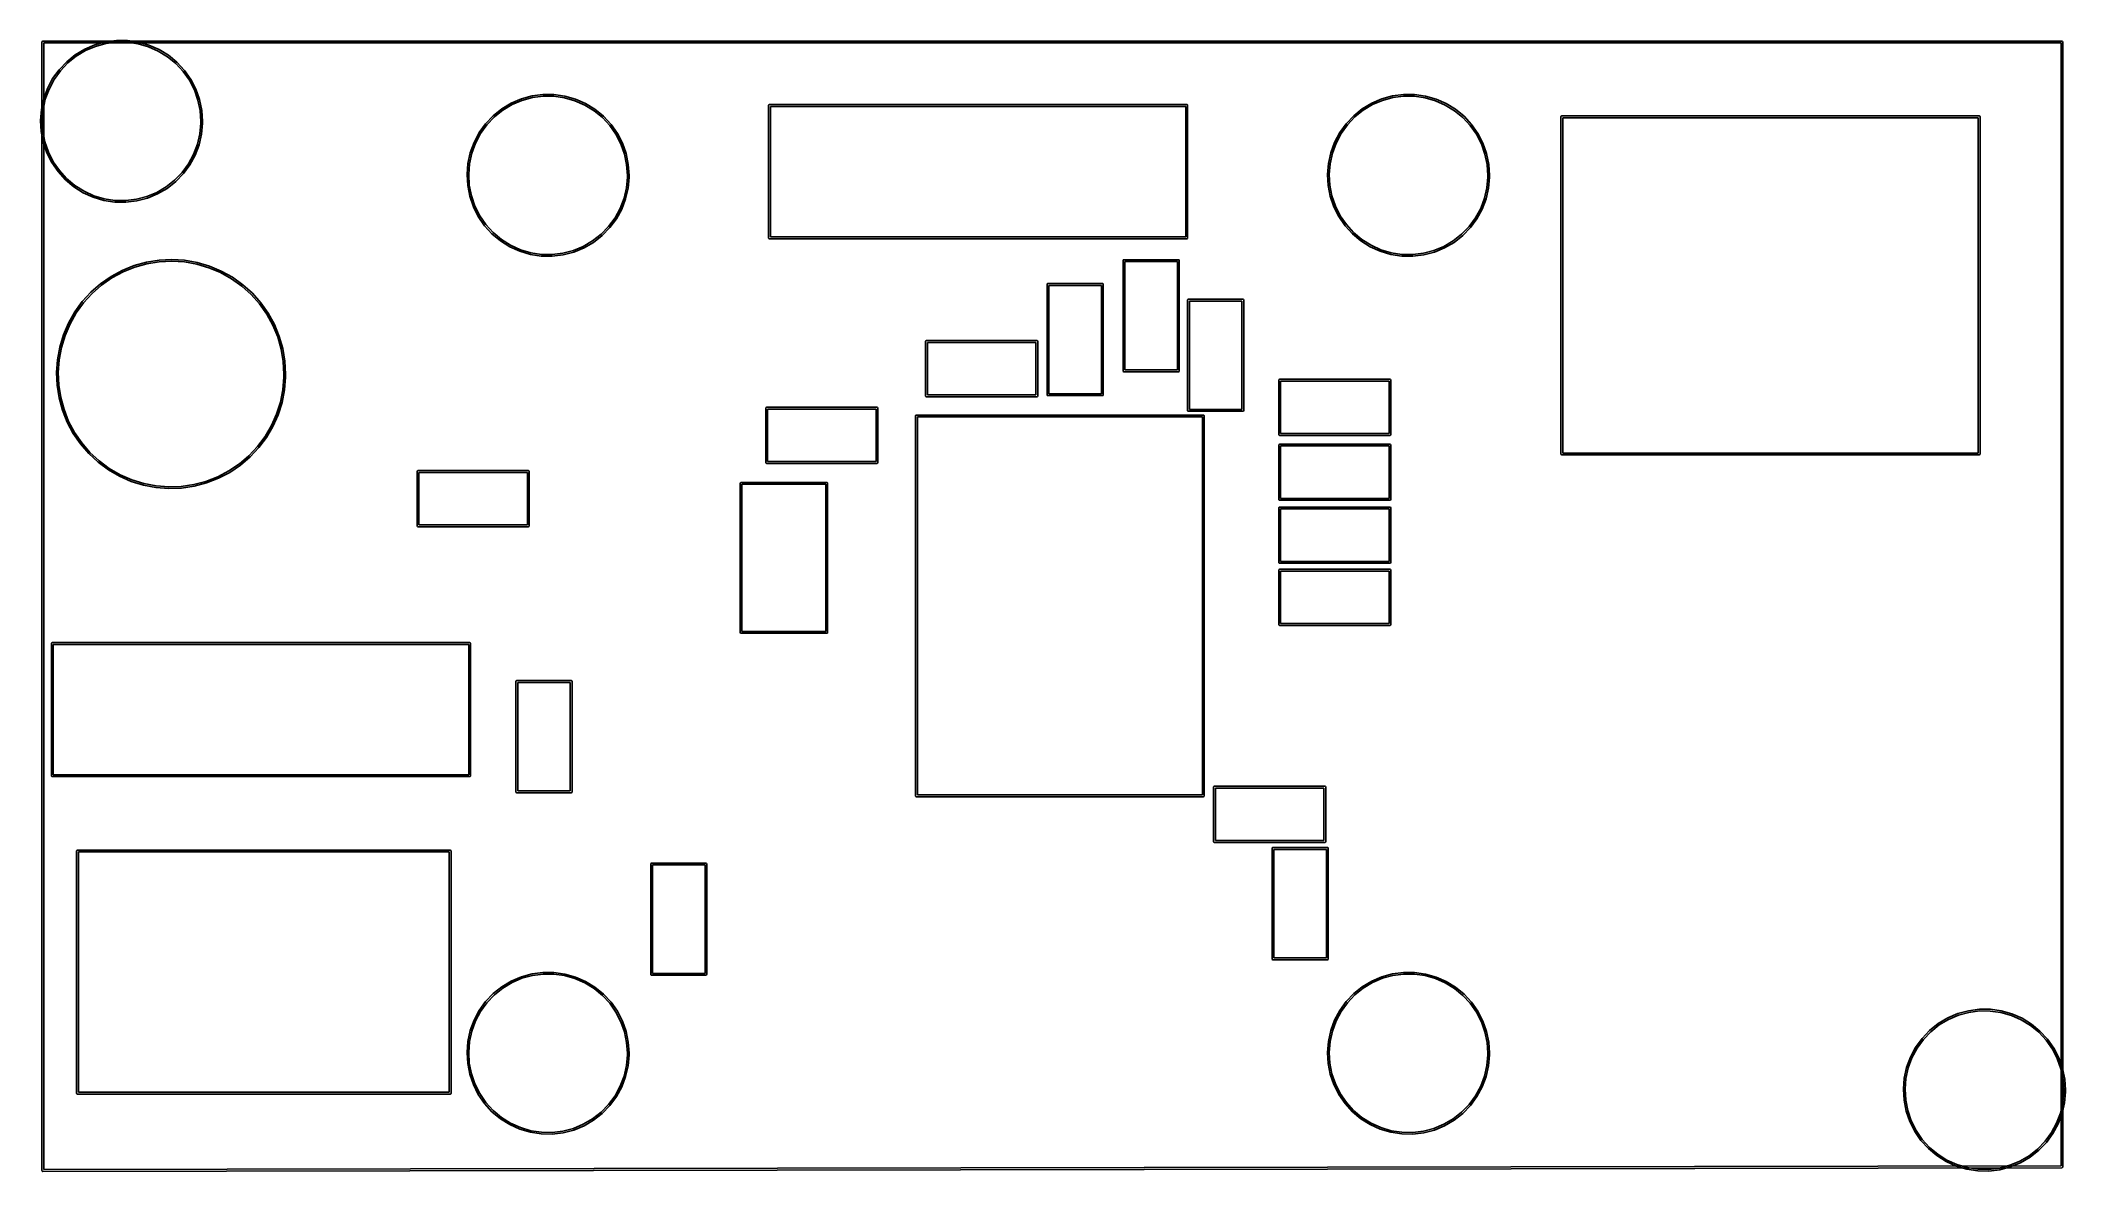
# Model space of a CAD drawing. Extents: x 54 to 108.4, y -71.2 to -40.8.
import ezdxf

# ---------------------------------------------------------------- set-up
doc = ezdxf.new("R2010")
doc.units = 0
doc.layers.add('BLACK', color=7, linetype='CONTINUOUS')

msp = doc.modelspace()

# ---------------------------------------------------------------- linework, layer by layer
at = {"layer": 'BLACK', "linetype": 'CONTINUOUS'}
for p, q in [((54.065, -40.87), (54.0723, -40.8523)), ((54.065, -71.17), (54.065, -40.87)), ((54.0723, -40.8523), (54.09, -40.845)), ((54.09, -40.845), (108.29, -40.845)), ((54.115, -40.895), (54.115, -71.145)), ((108.265, -40.895), (54.115, -40.895)), ((54.7278, -41.399), (54.9587, -41.214)), ((54.9844, -41.251), (54.7583, -41.4321)), ((54.9587, -41.214), (55.2126, -41.0621)), ((55.233, -41.1022), (54.9844, -41.251)), ((55.2126, -41.0621), (55.4847, -40.946)), ((55.4995, -40.9885), (55.233, -41.1022)), ((55.4847, -40.946), (55.7701, -40.8679)), ((55.779, -40.9121), (55.4995, -40.9885)), ((55.7701, -40.8679), (56.0634, -40.8293)), ((56.0663, -40.8742), (55.779, -40.9121)), ((56.0634, -40.8293), (56.3593, -40.8308)), ((56.356, -40.8758), (56.0663, -40.8742)), ((56.6428, -40.9166), (56.356, -40.8758)), ((56.3593, -40.8308), (56.6522, -40.8725)), ((56.9215, -40.996), (56.6428, -40.9166)), ((56.6522, -40.8725), (56.9368, -40.9536)), ((57.1868, -41.1124), (56.9215, -40.996)), ((56.9368, -40.9536), (57.2077, -41.0725)), ((57.4338, -41.2638), (57.1868, -41.1124)), ((57.2077, -41.0725), (57.4599, -41.2271)), ((57.6581, -41.4473), (57.4338, -41.2638)), ((57.4599, -41.2271), (57.6889, -41.4145)), ((108.265, -71.045), (108.265, -40.895)), ((108.29, -40.845), (108.308, -40.8523)), ((108.308, -40.8523), (108.315, -40.87)), ((108.315, -40.87), (108.315, -71.07)), ((54.213, -42.1153), (54.3515, -41.8539)), ((54.3515, -41.8539), (54.5241, -41.6136)), ((54.5588, -41.6423), (54.3898, -41.8776)), ((54.5241, -41.6136), (54.7278, -41.399)), ((54.7583, -41.4321), (54.5588, -41.6423)), ((57.8553, -41.6596), (57.6581, -41.4473)), ((57.6889, -41.4145), (57.8903, -41.6312)), ((58.0219, -41.8966), (57.8553, -41.6596)), ((57.8903, -41.6312), (58.0604, -41.8733)), ((54.0483, -42.6823), (54.1114, -42.3932)), ((54.1114, -42.3932), (54.213, -42.1153)), ((54.2542, -42.1337), (54.1546, -42.4058)), ((54.3898, -41.8776), (54.2542, -42.1337)), ((58.1548, -42.1541), (58.0219, -41.8966)), ((58.0604, -41.8733), (58.1961, -42.1362)), ((58.2515, -42.4272), (58.1548, -42.1541)), ((58.1961, -42.1362), (58.2949, -42.4151)), ((66.6626, -42.5121), (66.9347, -42.396)), ((66.9347, -42.396), (67.2201, -42.3179)), ((67.229, -42.3621), (66.9495, -42.4385)), ((67.2201, -42.3179), (67.5134, -42.2793)), ((67.5163, -42.3242), (67.229, -42.3621)), ((67.5134, -42.2793), (67.8093, -42.2808)), ((67.806, -42.3258), (67.5163, -42.3242)), ((68.0928, -42.3666), (67.806, -42.3258)), ((67.8093, -42.2808), (68.1022, -42.3225)), ((68.3715, -42.446), (68.0928, -42.3666)), ((68.1022, -42.3225), (68.3868, -42.4036)), ((89.7626, -42.5121), (90.0347, -42.396)), ((90.0347, -42.396), (90.3201, -42.3179)), ((90.329, -42.3621), (90.0495, -42.4385)), ((90.3201, -42.3179), (90.6134, -42.2793)), ((90.6163, -42.3242), (90.329, -42.3621)), ((90.6134, -42.2793), (90.9093, -42.2808)), ((90.906, -42.3258), (90.6163, -42.3242)), ((91.1928, -42.3666), (90.906, -42.3258)), ((90.9093, -42.2808), (91.2022, -42.3225)), ((91.4715, -42.446), (91.1928, -42.3666)), ((91.2022, -42.3225), (91.4868, -42.4036)), ((54.0251, -42.9772), (54.0483, -42.6823)), ((54.0929, -42.6888), (54.0702, -42.9777)), ((54.1546, -42.4058), (54.0929, -42.6888)), ((58.3103, -42.7109), (58.2515, -42.4272)), ((58.2949, -42.4151), (58.3549, -42.7048)), ((58.33, -43), (58.3103, -42.7109)), ((58.3549, -42.7048), (58.375, -43)), ((65.9741, -43.0636), (66.1778, -42.849)), ((66.2083, -42.8821), (66.0088, -43.0923)), ((66.1778, -42.849), (66.4087, -42.664)), ((66.4344, -42.701), (66.2083, -42.8821)), ((66.4087, -42.664), (66.6626, -42.5121)), ((66.683, -42.5522), (66.4344, -42.701)), ((66.9495, -42.4385), (66.683, -42.5522)), ((68.6368, -42.5624), (68.3715, -42.446)), ((68.3868, -42.4036), (68.6577, -42.5225)), ((68.8838, -42.7138), (68.6368, -42.5624)), ((68.6577, -42.5225), (68.9099, -42.6771)), ((69.1081, -42.8973), (68.8838, -42.7138)), ((68.9099, -42.6771), (69.1389, -42.8645)), ((69.3053, -43.1096), (69.1081, -42.8973)), ((69.1389, -42.8645), (69.3403, -43.0812)), ((73.5697, -42.5763), (73.577, -42.5586)), ((73.5697, -46.1263), (73.5697, -42.5763)), ((73.577, -42.5586), (73.5947, -42.5513)), ((73.5947, -42.5513), (84.7947, -42.5513)), ((73.6197, -42.6013), (73.6197, -46.1013)), ((84.7697, -42.6013), (73.6197, -42.6013)), ((84.7697, -46.1013), (84.7697, -42.6013)), ((84.7947, -42.5513), (84.8124, -42.5586)), ((84.8124, -42.5586), (84.8197, -42.5763)), ((84.8197, -42.5763), (84.8197, -46.1263)), ((89.0741, -43.0636), (89.2778, -42.849)), ((89.3083, -42.8821), (89.1088, -43.0923)), ((89.2778, -42.849), (89.5087, -42.664)), ((89.5344, -42.701), (89.3083, -42.8821)), ((89.5087, -42.664), (89.7626, -42.5121)), ((89.783, -42.5522), (89.5344, -42.701)), ((90.0495, -42.4385), (89.783, -42.5522)), ((91.7368, -42.5624), (91.4715, -42.446)), ((91.4868, -42.4036), (91.7577, -42.5225)), ((91.9838, -42.7138), (91.7368, -42.5624)), ((91.7577, -42.5225), (92.0099, -42.6771)), ((92.2081, -42.8973), (91.9838, -42.7138)), ((92.0099, -42.6771), (92.2389, -42.8645)), ((92.4053, -43.1096), (92.2081, -42.8973)), ((92.2389, -42.8645), (92.4403, -43.0812)), ((94.842, -42.88), (94.8493, -42.8623)), ((94.842, -51.93), (94.842, -42.88)), ((94.8493, -42.8623), (94.867, -42.855)), ((94.867, -42.855), (106.067, -42.855)), ((94.892, -42.905), (94.892, -51.905)), ((106.042, -42.905), (94.892, -42.905)), ((106.042, -51.905), (106.042, -42.905)), ((106.067, -42.855), (106.085, -42.8623)), ((106.085, -42.8623), (106.092, -42.88)), ((106.092, -42.88), (106.092, -51.93)), ((54.0251, -42.9777), (54.0251, -42.9772)), ((54.0422, -43.2726), (54.0251, -42.9777)), ((54.0991, -43.5629), (54.0422, -43.2726)), ((54.0702, -42.9777), (54.0868, -43.267)), ((54.0868, -43.267), (54.1426, -43.5513)), ((58.2391, -43.6156), (58.3037, -43.3332)), ((58.3482, -43.3402), (58.2822, -43.6286)), ((58.3037, -43.3332), (58.3295, -43.0446)), ((58.3295, -43.0446), (58.33, -43)), ((58.3745, -43.0455), (58.3482, -43.3402)), ((58.375, -43), (58.3745, -43.0455)), ((65.663, -43.5653), (65.8015, -43.3039)), ((65.8398, -43.3276), (65.7042, -43.5837)), ((65.8015, -43.3039), (65.9741, -43.0636)), ((66.0088, -43.0923), (65.8398, -43.3276)), ((69.4719, -43.3466), (69.3053, -43.1096)), ((69.3403, -43.0812), (69.5104, -43.3233)), ((69.6048, -43.6041), (69.4719, -43.3466)), ((69.5104, -43.3233), (69.6461, -43.5862)), ((88.763, -43.5653), (88.9015, -43.3039)), ((88.9398, -43.3276), (88.8042, -43.5837)), ((88.9015, -43.3039), (89.0741, -43.0636)), ((89.1088, -43.0923), (88.9398, -43.3276)), ((92.5719, -43.3466), (92.4053, -43.1096)), ((92.4403, -43.0812), (92.6104, -43.3233)), ((92.7048, -43.6041), (92.5719, -43.3466)), ((92.6104, -43.3233), (92.7461, -43.5862)), ((54.1949, -43.8428), (54.0991, -43.5629)), ((54.1426, -43.5513), (54.2365, -43.8254)), ((54.3279, -44.1072), (54.1949, -43.8428)), ((54.2365, -43.8254), (54.3666, -44.0842)), ((57.9984, -44.1413), (58.1366, -43.8867)), ((58.1776, -43.9054), (58.0364, -44.1654)), ((58.1366, -43.8867), (58.2391, -43.6156)), ((58.2822, -43.6286), (58.1776, -43.9054)), ((65.4983, -44.1323), (65.5614, -43.8432)), ((65.6046, -43.8558), (65.5429, -44.1388)), ((65.5614, -43.8432), (65.663, -43.5653)), ((65.7042, -43.5837), (65.6046, -43.8558)), ((69.7015, -43.8772), (69.6048, -43.6041)), ((69.6461, -43.5862), (69.7449, -43.8651)), ((69.7603, -44.1609), (69.7015, -43.8772)), ((69.7449, -43.8651), (69.8049, -44.1548)), ((88.5983, -44.1323), (88.6614, -43.8432)), ((88.7046, -43.8558), (88.6429, -44.1388)), ((88.6614, -43.8432), (88.763, -43.5653)), ((88.8042, -43.5837), (88.7046, -43.8558)), ((92.8015, -43.8772), (92.7048, -43.6041)), ((92.7461, -43.5862), (92.8449, -43.8651)), ((92.8603, -44.1609), (92.8015, -43.8772)), ((92.8449, -43.8651), (92.9049, -44.1548)), ((54.4955, -44.351), (54.3279, -44.1072)), ((54.3666, -44.0842), (54.5308, -44.323)), ((54.6946, -44.5698), (54.4955, -44.351)), ((54.5308, -44.323), (54.7258, -44.5373)), ((54.9216, -44.7596), (54.6946, -44.5698)), ((54.7258, -44.5373), (54.948, -44.7232)), ((57.6252, -44.5829), (57.8269, -44.3748)), ((57.8613, -44.4039), (57.6554, -44.6163)), ((57.8269, -44.3748), (57.9984, -44.1413)), ((58.0364, -44.1654), (57.8613, -44.4039)), ((65.4751, -44.4272), (65.4983, -44.1323)), ((65.4751, -44.4277), (65.4751, -44.4272)), ((65.4922, -44.7226), (65.4751, -44.4277)), ((65.5429, -44.1388), (65.5202, -44.4277)), ((65.5202, -44.4277), (65.5368, -44.717)), ((69.7537, -44.7832), (69.7795, -44.4946)), ((69.78, -44.45), (69.7603, -44.1609)), ((69.7795, -44.4946), (69.78, -44.45)), ((69.8245, -44.4956), (69.7982, -44.7902)), ((69.8049, -44.1548), (69.825, -44.45)), ((69.825, -44.45), (69.8245, -44.4956)), ((88.5751, -44.4272), (88.5983, -44.1323)), ((88.5751, -44.4277), (88.5751, -44.4272)), ((88.5922, -44.7226), (88.5751, -44.4277)), ((88.6429, -44.1388), (88.6202, -44.4277)), ((88.6202, -44.4277), (88.6368, -44.717)), ((92.8537, -44.7832), (92.8795, -44.4946)), ((92.88, -44.45), (92.8603, -44.1609)), ((92.8795, -44.4946), (92.88, -44.45)), ((92.9245, -44.4956), (92.8982, -44.7902)), ((92.9049, -44.1548), (92.925, -44.45)), ((92.925, -44.45), (92.9245, -44.4956)), ((55.1722, -44.9168), (54.9216, -44.7596)), ((54.948, -44.7232), (55.1935, -44.8771)), ((55.4419, -45.0386), (55.1722, -44.9168)), ((55.1935, -44.8771), (55.4576, -44.9964)), ((55.7255, -45.1226), (55.4419, -45.0386)), ((55.4576, -44.9964), (55.7354, -45.0787)), ((55.7354, -45.0787), (56.0218, -45.1225)), ((56.3115, -45.127), (56.5991, -45.0922)), ((56.5991, -45.0922), (56.8794, -45.0187)), ((56.8937, -45.0614), (56.6076, -45.1365)), ((56.8794, -45.0187), (57.1471, -44.9078)), ((57.1671, -44.9482), (56.8937, -45.0614)), ((57.1471, -44.9078), (57.3972, -44.7617)), ((57.4225, -44.7989), (57.1671, -44.9482)), ((57.3972, -44.7617), (57.6252, -44.5829)), ((57.6554, -44.6163), (57.4225, -44.7989)), ((65.5491, -45.0129), (65.4922, -44.7226)), ((65.5368, -44.717), (65.5926, -45.0013)), ((65.6449, -45.2928), (65.5491, -45.0129)), ((65.5926, -45.0013), (65.6865, -45.2754)), ((69.5866, -45.3367), (69.6891, -45.0656)), ((69.7322, -45.0786), (69.6276, -45.3554)), ((69.6891, -45.0656), (69.7537, -44.7832)), ((69.7982, -44.7902), (69.7322, -45.0786)), ((88.6491, -45.0129), (88.5922, -44.7226)), ((88.6368, -44.717), (88.6926, -45.0013)), ((88.7449, -45.2928), (88.6491, -45.0129)), ((88.6926, -45.0013), (88.7865, -45.2754)), ((92.6866, -45.3367), (92.7891, -45.0656)), ((92.8322, -45.0786), (92.7276, -45.3554)), ((92.7891, -45.0656), (92.8537, -44.7832)), ((92.8982, -44.7902), (92.8322, -45.0786)), ((56.018, -45.1674), (55.7255, -45.1226)), ((56.3138, -45.172), (56.018, -45.1674)), ((56.0218, -45.1225), (56.3115, -45.127)), ((56.6076, -45.1365), (56.3138, -45.172)), ((65.7779, -45.5572), (65.6449, -45.2928)), ((65.6865, -45.2754), (65.8166, -45.5342)), ((65.9455, -45.801), (65.7779, -45.5572)), ((65.8166, -45.5342), (65.9808, -45.773)), ((69.2769, -45.8248), (69.4484, -45.5913)), ((69.4864, -45.6154), (69.3113, -45.8539)), ((69.4484, -45.5913), (69.5866, -45.3367)), ((69.6276, -45.3554), (69.4864, -45.6154)), ((88.8779, -45.5572), (88.7449, -45.2928)), ((88.7865, -45.2754), (88.9166, -45.5342)), ((89.0455, -45.801), (88.8779, -45.5572)), ((88.9166, -45.5342), (89.0808, -45.773)), ((92.3769, -45.8248), (92.5484, -45.5913)), ((92.5864, -45.6154), (92.4113, -45.8539)), ((92.5484, -45.5913), (92.6866, -45.3367)), ((92.7276, -45.3554), (92.5864, -45.6154)), ((66.1446, -46.0198), (65.9455, -45.801)), ((65.9808, -45.773), (66.1758, -45.9873)), ((66.3716, -46.2096), (66.1446, -46.0198)), ((66.1758, -45.9873), (66.398, -46.1732)), ((66.398, -46.1732), (66.6435, -46.3271)), ((68.8472, -46.2117), (69.0752, -46.0329)), ((69.1054, -46.0663), (68.8725, -46.2489)), ((69.0752, -46.0329), (69.2769, -45.8248)), ((69.3113, -45.8539), (69.1054, -46.0663)), ((73.577, -46.144), (73.5697, -46.1263)), ((73.5947, -46.1513), (73.577, -46.144)), ((84.7947, -46.1513), (73.5947, -46.1513)), ((73.6197, -46.1013), (84.7697, -46.1013)), ((84.8124, -46.144), (84.7947, -46.1513)), ((84.8197, -46.1263), (84.8124, -46.144)), ((89.2446, -46.0198), (89.0455, -45.801)), ((89.0808, -45.773), (89.2758, -45.9873)), ((89.4716, -46.2096), (89.2446, -46.0198)), ((89.2758, -45.9873), (89.498, -46.1732)), ((89.498, -46.1732), (89.7435, -46.3271)), ((91.9472, -46.2117), (92.1752, -46.0329)), ((92.2054, -46.0663), (91.9725, -46.2489)), ((92.1752, -46.0329), (92.3769, -45.8248)), ((92.4113, -45.8539), (92.2054, -46.0663)), ((56.8707, -46.7807), (57.2096, -46.7258)), ((57.2096, -46.7258), (57.5525, -46.7091)), ((57.5525, -46.7091), (57.8951, -46.7306)), ((57.8951, -46.7306), (58.2332, -46.7902)), ((66.6222, -46.3668), (66.3716, -46.2096)), ((66.8919, -46.4886), (66.6222, -46.3668)), ((66.6435, -46.3271), (66.9076, -46.4464)), ((67.1755, -46.5726), (66.8919, -46.4886)), ((66.9076, -46.4464), (67.1854, -46.5287)), ((67.468, -46.6174), (67.1755, -46.5726)), ((67.1854, -46.5287), (67.4718, -46.5725)), ((67.7638, -46.622), (67.468, -46.6174)), ((67.4718, -46.5725), (67.7615, -46.577)), ((67.7615, -46.577), (68.0491, -46.5422)), ((68.0576, -46.5865), (67.7638, -46.622)), ((68.0491, -46.5422), (68.3294, -46.4687)), ((68.3437, -46.5114), (68.0576, -46.5865)), ((68.3294, -46.4687), (68.5971, -46.3578)), ((68.6171, -46.3982), (68.3437, -46.5114)), ((68.5971, -46.3578), (68.8472, -46.2117)), ((68.8725, -46.2489), (68.6171, -46.3982)), ((83.085, -46.74), (83.0923, -46.7223)), ((83.085, -49.7), (83.085, -46.74)), ((83.0923, -46.7223), (83.11, -46.715)), ((83.11, -46.715), (84.57, -46.715)), ((84.57, -46.715), (84.5877, -46.7223)), ((84.5877, -46.7223), (84.595, -46.74)), ((84.595, -46.74), (84.595, -49.7)), ((89.7222, -46.3668), (89.4716, -46.2096)), ((89.9919, -46.4886), (89.7222, -46.3668)), ((89.7435, -46.3271), (90.0076, -46.4464)), ((90.2755, -46.5726), (89.9919, -46.4886)), ((90.0076, -46.4464), (90.2854, -46.5287)), ((90.568, -46.6174), (90.2755, -46.5726)), ((90.2854, -46.5287), (90.5718, -46.5725)), ((90.8638, -46.622), (90.568, -46.6174)), ((90.5718, -46.5725), (90.8615, -46.577)), ((90.8615, -46.577), (91.1491, -46.5422)), ((91.1576, -46.5865), (90.8638, -46.622)), ((91.1491, -46.5422), (91.4294, -46.4687)), ((91.4437, -46.5114), (91.1576, -46.5865)), ((91.4294, -46.4687), (91.6971, -46.3578)), ((91.7171, -46.3982), (91.4437, -46.5114)), ((91.6971, -46.3578), (91.9472, -46.2117)), ((91.9725, -46.2489), (91.7171, -46.3982)), ((55.6378, -47.3609), (55.9197, -47.1649)), ((55.9434, -47.2035), (55.6657, -47.3965)), ((55.9197, -47.1649), (56.2217, -47.0017)), ((56.241, -47.0426), (55.9434, -47.2035)), ((56.2217, -47.0017), (56.54, -46.8731)), ((56.5546, -46.9159), (56.241, -47.0426)), ((56.54, -46.8731), (56.8707, -46.7807)), ((56.8804, -46.8249), (56.5546, -46.9159)), ((57.2143, -46.7708), (56.8804, -46.8249)), ((57.5522, -46.7543), (57.2143, -46.7708)), ((57.8897, -46.7755), (57.5522, -46.7543)), ((58.2228, -46.8343), (57.8897, -46.7755)), ((58.5473, -46.9298), (58.2228, -46.8343)), ((58.2332, -46.7902), (58.5625, -46.8872)), ((58.8592, -47.0609), (58.5473, -46.9298)), ((58.5625, -46.8872), (58.879, -47.0202)), ((59.1544, -47.2259), (58.8592, -47.0609)), ((58.879, -47.0202), (59.1787, -47.1877)), ((59.4295, -47.4228), (59.1544, -47.2259)), ((59.1787, -47.1877), (59.4578, -47.3875)), ((83.135, -46.765), (83.135, -49.675)), ((84.545, -46.765), (83.135, -46.765)), ((84.545, -49.675), (84.545, -46.765)), ((55.148, -47.8405), (55.3795, -47.587)), ((55.4112, -47.6193), (55.1831, -47.8691)), ((55.3795, -47.587), (55.6378, -47.3609)), ((55.6657, -47.3965), (55.4112, -47.6193)), ((59.6808, -47.6491), (59.4295, -47.4228)), ((59.4578, -47.3875), (59.7129, -47.6172)), ((59.9054, -47.9021), (59.6808, -47.6491)), ((59.7129, -47.6172), (59.9409, -47.874)), ((81.045, -47.38), (81.0523, -47.3623)), ((81.045, -50.34), (81.045, -47.38)), ((81.0523, -47.3623), (81.07, -47.355)), ((81.07, -47.355), (82.53, -47.355)), ((81.095, -47.405), (81.095, -50.315)), ((82.505, -47.405), (81.095, -47.405)), ((82.505, -50.315), (82.505, -47.405)), ((82.53, -47.355), (82.5477, -47.3623)), ((82.5477, -47.3623), (82.555, -47.38)), ((82.555, -47.38), (82.555, -50.34)), ((84.815, -47.8), (84.8223, -47.7823)), ((84.815, -50.76), (84.815, -47.8)), ((84.8223, -47.7823), (84.84, -47.775)), ((84.84, -47.775), (86.3, -47.775)), ((84.865, -47.825), (84.865, -50.735)), ((86.275, -47.825), (84.865, -47.825)), ((86.275, -50.735), (86.275, -47.825)), ((86.3, -47.775), (86.3177, -47.7823)), ((86.3177, -47.7823), (86.325, -47.8)), ((86.325, -47.8), (86.325, -50.76)), ((54.7767, -48.4167), (54.9463, -48.1182)), ((54.9843, -48.1428), (54.8172, -48.4369)), ((54.9463, -48.1182), (55.148, -47.8405)), ((55.1831, -47.8691), (54.9843, -48.1428)), ((60.1004, -48.1785), (59.9054, -47.9021)), ((59.9409, -47.874), (60.1387, -48.1545)), ((60.2633, -48.4749), (60.1004, -48.1785)), ((60.1387, -48.1545), (60.3041, -48.4553)), ((54.5422, -49.0609), (54.6414, -48.7323)), ((54.684, -48.7478), (54.5862, -49.0716)), ((54.6414, -48.7323), (54.7767, -48.4167)), ((54.8172, -48.4369), (54.684, -48.7478)), ((60.3922, -48.7876), (60.2633, -48.4749)), ((60.3041, -48.4553), (60.435, -48.7727)), ((60.4855, -49.1128), (60.3922, -48.7876)), ((60.435, -48.7727), (60.5296, -49.1027)), ((77.785, -48.91), (77.7923, -48.8923)), ((77.785, -50.37), (77.785, -48.91)), ((77.7923, -48.8923), (77.81, -48.885)), ((77.81, -48.885), (80.77, -48.885)), ((80.77, -48.885), (80.7877, -48.8923)), ((80.7877, -48.8923), (80.795, -48.91)), ((80.795, -48.91), (80.795, -50.37)), ((54.4563, -49.7411), (54.4802, -49.3986)), ((54.4802, -49.3986), (54.5422, -49.0609)), ((54.5251, -49.4043), (54.5015, -49.7417)), ((54.5862, -49.0716), (54.5251, -49.4043)), ((60.5419, -49.4463), (60.4855, -49.1128)), ((60.5296, -49.1027), (60.5868, -49.4412)), ((60.5608, -49.784), (60.5419, -49.4463)), ((60.5868, -49.4412), (60.606, -49.784)), ((77.835, -48.935), (77.835, -50.345)), ((80.745, -48.935), (77.835, -48.935)), ((80.745, -50.345), (80.745, -48.935)), ((54.4563, -49.7417), (54.4563, -49.7411)), ((54.4707, -50.0841), (54.4563, -49.7417)), ((54.5015, -49.7417), (54.5157, -50.0797)), ((60.5313, -50.2057), (60.5596, -49.8686)), ((60.5596, -49.8686), (60.5608, -49.784)), ((60.6048, -49.8699), (60.5761, -50.212)), ((60.606, -49.784), (60.6048, -49.8699)), ((83.0923, -49.7177), (83.085, -49.7)), ((83.11, -49.725), (83.0923, -49.7177)), ((84.57, -49.725), (83.11, -49.725)), ((83.135, -49.675), (84.545, -49.675)), ((84.5877, -49.7177), (84.57, -49.725)), ((84.595, -49.7), (84.5877, -49.7177)), ((87.265, -49.95), (87.2723, -49.9323)), ((87.265, -51.41), (87.265, -49.95)), ((87.2723, -49.9323), (87.29, -49.925)), ((87.29, -49.925), (90.25, -49.925)), ((87.315, -49.975), (87.315, -51.385)), ((90.225, -49.975), (87.315, -49.975)), ((90.225, -51.385), (90.225, -49.975)), ((90.25, -49.925), (90.2677, -49.9323)), ((90.2677, -49.9323), (90.275, -49.95)), ((90.275, -49.95), (90.275, -51.41)), ((54.5232, -50.4233), (54.4707, -50.0841)), ((54.5157, -50.0797), (54.5674, -50.4139)), ((54.6132, -50.7546), (54.5232, -50.4233)), ((54.5674, -50.4139), (54.6561, -50.7403)), ((60.3633, -50.8599), (60.4656, -50.5375)), ((60.5094, -50.5487), (60.4056, -50.876)), ((60.4656, -50.5375), (60.5313, -50.2057)), ((60.5761, -50.212), (60.5094, -50.5487)), ((77.7923, -50.3877), (77.785, -50.37)), ((77.81, -50.395), (77.7923, -50.3877)), ((80.77, -50.395), (77.81, -50.395)), ((77.835, -50.345), (80.745, -50.345)), ((80.7877, -50.3877), (80.77, -50.395)), ((80.795, -50.37), (80.7877, -50.3877)), ((81.0523, -50.3577), (81.045, -50.34)), ((81.07, -50.365), (81.0523, -50.3577)), ((82.53, -50.365), (81.07, -50.365)), ((81.095, -50.315), (82.505, -50.315)), ((82.5477, -50.3577), (82.53, -50.365)), ((82.555, -50.34), (82.5477, -50.3577)), ((54.7396, -51.0738), (54.6132, -50.7546)), ((54.6561, -50.7403), (54.7806, -51.0548)), ((54.9008, -51.3769), (54.7396, -51.0738)), ((54.7806, -51.0548), (54.9394, -51.3535)), ((60.2257, -51.1689), (60.3633, -50.8599)), ((60.4056, -50.876), (60.266, -51.1896)), ((73.495, -50.7), (73.5023, -50.6823)), ((73.495, -52.16), (73.495, -50.7)), ((73.5023, -50.6823), (73.52, -50.675)), ((73.52, -50.675), (76.48, -50.675)), ((73.545, -50.725), (73.545, -52.135)), ((76.455, -50.725), (73.545, -50.725)), ((76.455, -52.135), (76.455, -50.725)), ((76.48, -50.675), (76.4977, -50.6823)), ((76.4977, -50.6823), (76.505, -50.7)), ((76.505, -50.7), (76.505, -52.16)), ((77.515, -50.91), (77.5223, -50.8923)), ((77.515, -61.11), (77.515, -50.91)), ((77.5223, -50.8923), (77.54, -50.885)), ((77.54, -50.885), (85.24, -50.885)), ((77.565, -50.935), (77.565, -61.085)), ((85.215, -50.935), (77.565, -50.935)), ((84.8223, -50.7777), (84.815, -50.76)), ((84.84, -50.785), (84.8223, -50.7777)), ((86.3, -50.785), (84.84, -50.785)), ((84.865, -50.735), (86.275, -50.735)), ((85.215, -61.085), (85.215, -50.935)), ((85.24, -50.885), (85.2577, -50.8923)), ((85.2577, -50.8923), (85.265, -50.91)), ((85.265, -50.91), (85.265, -61.11)), ((86.3177, -50.7777), (86.3, -50.785)), ((86.325, -50.76), (86.3177, -50.7777)), ((55.0947, -51.6602), (54.9008, -51.3769)), ((54.9394, -51.3535), (55.1305, -51.6326)), ((55.1305, -51.6326), (55.3516, -51.8887)), ((59.8519, -51.7315), (60.0546, -51.4606)), ((60.0922, -51.4857), (59.8866, -51.7606)), ((60.0546, -51.4606), (60.2257, -51.1689)), ((60.266, -51.1896), (60.0922, -51.4857)), ((87.2723, -51.4277), (87.265, -51.41)), ((87.29, -51.435), (87.2723, -51.4277)), ((90.25, -51.435), (87.29, -51.435)), ((87.315, -51.385), (90.225, -51.385)), ((90.2677, -51.4277), (90.25, -51.435)), ((90.275, -51.41), (90.2677, -51.4277)), ((55.319, -51.9201), (55.0947, -51.6602)), ((55.5709, -52.1533), (55.319, -51.9201)), ((55.3516, -51.8887), (55.5998, -52.1185)), ((55.8472, -52.3571), (55.5709, -52.1533)), ((55.5998, -52.1185), (55.872, -52.3192)), ((59.3628, -52.1973), (59.6204, -51.9781)), ((59.6516, -52.0108), (59.3901, -52.2333)), ((59.6204, -51.9781), (59.8519, -51.7315)), ((59.8866, -51.7606), (59.6516, -52.0108)), ((73.5023, -52.1777), (73.495, -52.16)), ((73.52, -52.185), (73.5023, -52.1777)), ((76.48, -52.185), (73.52, -52.185)), ((73.545, -52.135), (76.455, -52.135)), ((76.4977, -52.1777), (76.48, -52.185)), ((76.505, -52.16), (76.4977, -52.1777)), ((87.265, -51.69), (87.2723, -51.6723)), ((87.265, -53.15), (87.265, -51.69)), ((87.2723, -51.6723), (87.29, -51.665)), ((87.29, -51.665), (90.25, -51.665)), ((87.315, -51.715), (87.315, -53.125)), ((90.225, -51.715), (87.315, -51.715)), ((90.225, -53.125), (90.225, -51.715)), ((90.25, -51.665), (90.2677, -51.6723)), ((90.2677, -51.6723), (90.275, -51.69)), ((90.275, -51.69), (90.275, -53.15)), ((94.8493, -51.9477), (94.842, -51.93)), ((94.867, -51.955), (94.8493, -51.9477)), ((106.067, -51.955), (94.867, -51.955)), ((94.892, -51.905), (106.042, -51.905)), ((106.085, -51.9477), (106.067, -51.955)), ((106.092, -51.93), (106.085, -51.9477)), ((56.1446, -52.5287), (55.8472, -52.3571)), ((55.872, -52.3192), (56.1649, -52.4883)), ((56.4591, -52.6661), (56.1446, -52.5287)), ((56.1649, -52.4883), (56.4749, -52.6237)), ((56.7871, -52.7677), (56.4591, -52.6661)), ((56.4749, -52.6237), (56.798, -52.7238)), ((56.798, -52.7238), (57.1303, -52.7872)), ((58.1402, -52.7519), (58.4672, -52.6655)), ((58.4812, -52.7085), (58.1493, -52.7962)), ((58.4672, -52.6655), (58.7826, -52.5432)), ((58.8013, -52.5844), (58.4812, -52.7085)), ((58.7826, -52.5432), (59.0824, -52.3864)), ((59.1055, -52.4253), (58.8013, -52.5844)), ((59.0824, -52.3864), (59.3628, -52.1973)), ((59.3901, -52.2333), (59.1055, -52.4253)), ((64.135, -52.4), (64.1423, -52.3823)), ((64.135, -53.86), (64.135, -52.4)), ((64.1423, -52.3823), (64.16, -52.375)), ((64.16, -52.375), (67.12, -52.375)), ((64.185, -52.425), (64.185, -53.835)), ((67.095, -52.425), (64.185, -52.425)), ((67.095, -53.835), (67.095, -52.425)), ((67.12, -52.375), (67.1377, -52.3823)), ((67.1377, -52.3823), (67.145, -52.4)), ((67.145, -52.4), (67.145, -53.86)), ((72.805, -52.72), (72.8123, -52.7023)), ((72.805, -56.72), (72.805, -52.72)), ((72.8123, -52.7023), (72.83, -52.695)), ((72.83, -52.695), (75.13, -52.695)), ((75.13, -52.695), (75.1477, -52.7023)), ((75.1477, -52.7023), (75.155, -52.72)), ((75.155, -52.72), (75.155, -56.72)), ((57.1243, -52.832), (56.7871, -52.7677)), ((57.4666, -52.8583), (57.1243, -52.832)), ((57.1303, -52.7872), (57.4675, -52.8131)), ((57.8097, -52.8463), (57.4666, -52.8583)), ((57.4675, -52.8131), (57.8056, -52.8013)), ((57.8056, -52.8013), (58.1402, -52.7519)), ((58.1493, -52.7962), (57.8097, -52.8463)), ((72.855, -52.745), (72.855, -56.695)), ((75.105, -52.745), (72.855, -52.745)), ((75.105, -56.695), (75.105, -52.745)), ((87.2723, -53.1677), (87.265, -53.15)), ((87.29, -53.175), (87.2723, -53.1677)), ((90.25, -53.175), (87.29, -53.175)), ((87.315, -53.125), (90.225, -53.125)), ((90.2677, -53.1677), (90.25, -53.175)), ((90.275, -53.15), (90.2677, -53.1677)), ((87.265, -53.38), (87.2723, -53.3623)), ((87.265, -54.84), (87.265, -53.38)), ((87.2723, -53.3623), (87.29, -53.355)), ((87.29, -53.355), (90.25, -53.355)), ((87.315, -53.405), (87.315, -54.815)), ((90.225, -53.405), (87.315, -53.405)), ((90.225, -54.815), (90.225, -53.405)), ((90.25, -53.355), (90.2677, -53.3623)), ((90.2677, -53.3623), (90.275, -53.38)), ((90.275, -53.38), (90.275, -54.84)), ((64.1423, -53.8777), (64.135, -53.86)), ((64.16, -53.885), (64.1423, -53.8777)), ((67.12, -53.885), (64.16, -53.885)), ((64.185, -53.835), (67.095, -53.835)), ((67.1377, -53.8777), (67.12, -53.885)), ((67.145, -53.86), (67.1377, -53.8777)), ((87.2723, -54.8577), (87.265, -54.84)), ((87.29, -54.865), (87.2723, -54.8577)), ((90.25, -54.865), (87.29, -54.865)), ((87.315, -54.815), (90.225, -54.815)), ((90.2677, -54.8577), (90.25, -54.865)), ((90.275, -54.84), (90.2677, -54.8577)), ((87.265, -55.05), (87.2723, -55.0323)), ((87.265, -56.51), (87.265, -55.05)), ((87.2723, -55.0323), (87.29, -55.025)), ((87.29, -55.025), (90.25, -55.025)), ((87.315, -55.075), (87.315, -56.485)), ((90.225, -55.075), (87.315, -55.075)), ((90.225, -56.485), (90.225, -55.075)), ((90.25, -55.025), (90.2677, -55.0323)), ((90.2677, -55.0323), (90.275, -55.05)), ((90.275, -55.05), (90.275, -56.51)), ((87.2723, -56.5277), (87.265, -56.51)), ((87.29, -56.535), (87.2723, -56.5277)), ((87.315, -56.485), (90.225, -56.485)), ((90.2677, -56.5277), (90.25, -56.535)), ((90.275, -56.51), (90.2677, -56.5277)), ((54.319, -57.019), (54.3263, -57.0013)), ((54.319, -60.569), (54.319, -57.019)), ((54.3263, -57.0013), (54.344, -56.994)), ((54.344, -56.994), (65.544, -56.994)), ((54.369, -57.044), (54.369, -60.544)), ((65.519, -57.044), (54.369, -57.044)), ((65.519, -60.544), (65.519, -57.044)), ((65.544, -56.994), (65.5617, -57.0013)), ((65.5617, -57.0013), (65.569, -57.019)), ((65.569, -57.019), (65.569, -60.569)), ((72.8123, -56.7377), (72.805, -56.72)), ((72.83, -56.745), (72.8123, -56.7377)), ((75.13, -56.745), (72.83, -56.745)), ((72.855, -56.695), (75.105, -56.695)), ((75.1477, -56.7377), (75.13, -56.745)), ((75.155, -56.72), (75.1477, -56.7377)), ((90.25, -56.535), (87.29, -56.535)), ((66.785, -58.04), (66.7923, -58.0223)), ((66.785, -61), (66.785, -58.04)), ((66.7923, -58.0223), (66.81, -58.015)), ((66.81, -58.015), (68.27, -58.015)), ((66.835, -58.065), (66.835, -60.975)), ((68.245, -58.065), (66.835, -58.065)), ((68.245, -60.975), (68.245, -58.065)), ((68.27, -58.015), (68.2877, -58.0223)), ((68.2877, -58.0223), (68.295, -58.04)), ((68.295, -58.04), (68.295, -61)), ((54.3263, -60.5867), (54.319, -60.569)), ((54.344, -60.594), (54.3263, -60.5867)), ((65.544, -60.594), (54.344, -60.594)), ((54.369, -60.544), (65.519, -60.544)), ((65.5617, -60.5867), (65.544, -60.594)), ((65.569, -60.569), (65.5617, -60.5867)), ((85.515, -60.875), (85.5223, -60.8573)), ((85.515, -62.335), (85.515, -60.875)), ((85.5223, -60.8573), (85.54, -60.85)), ((85.54, -60.85), (88.5, -60.85)), ((88.5, -60.85), (88.5177, -60.8573)), ((88.5177, -60.8573), (88.525, -60.875)), ((88.525, -60.875), (88.525, -62.335)), ((66.7923, -61.0177), (66.785, -61)), ((66.81, -61.025), (66.7923, -61.0177)), ((68.27, -61.025), (66.81, -61.025)), ((66.835, -60.975), (68.245, -60.975)), ((68.2877, -61.0177), (68.27, -61.025)), ((68.295, -61), (68.2877, -61.0177)), ((77.5223, -61.1277), (77.515, -61.11)), ((77.54, -61.135), (77.5223, -61.1277)), ((85.24, -61.135), (77.54, -61.135)), ((77.565, -61.085), (85.215, -61.085)), ((85.2577, -61.1277), (85.24, -61.135)), ((85.265, -61.11), (85.2577, -61.1277)), ((85.565, -60.9), (85.565, -62.31)), ((88.475, -60.9), (85.565, -60.9)), ((88.475, -62.31), (88.475, -60.9)), ((85.5223, -62.3527), (85.515, -62.335)), ((85.54, -62.36), (85.5223, -62.3527)), ((88.5, -62.36), (85.54, -62.36)), ((85.565, -62.31), (88.475, -62.31)), ((87.085, -62.525), (87.0923, -62.5073)), ((87.0923, -62.5073), (87.11, -62.5)), ((87.11, -62.5), (88.57, -62.5)), ((88.5177, -62.3527), (88.5, -62.36)), ((88.525, -62.335), (88.5177, -62.3527)), ((88.57, -62.5), (88.5877, -62.5073)), ((88.5877, -62.5073), (88.595, -62.525)), ((54.995, -62.59), (55.0023, -62.5723)), ((54.995, -69.09), (54.995, -62.59)), ((55.0023, -62.5723), (55.02, -62.565)), ((55.02, -62.565), (65.02, -62.565)), ((55.045, -62.615), (55.045, -69.065)), ((64.995, -62.615), (55.045, -62.615)), ((64.995, -69.065), (64.995, -62.615)), ((65.02, -62.565), (65.0377, -62.5723)), ((65.0377, -62.5723), (65.045, -62.59)), ((65.045, -62.59), (65.045, -69.09)), ((70.405, -62.94), (70.4123, -62.9223)), ((70.405, -65.9), (70.405, -62.94)), ((70.4123, -62.9223), (70.43, -62.915)), ((70.43, -62.915), (71.89, -62.915)), ((70.455, -62.965), (70.455, -65.875)), ((71.865, -62.965), (70.455, -62.965)), ((71.865, -65.875), (71.865, -62.965)), ((71.89, -62.915), (71.9077, -62.9223)), ((71.9077, -62.9223), (71.915, -62.94)), ((71.915, -62.94), (71.915, -65.9)), ((87.085, -65.485), (87.085, -62.525)), ((87.135, -62.55), (87.135, -65.46)), ((88.545, -62.55), (87.135, -62.55)), ((88.545, -65.46), (88.545, -62.55)), ((88.595, -62.525), (88.595, -65.485)), ((87.0923, -65.5027), (87.085, -65.485)), ((87.11, -65.51), (87.0923, -65.5027)), ((88.57, -65.51), (87.11, -65.51)), ((87.135, -65.46), (88.545, -65.46)), ((88.5877, -65.5027), (88.57, -65.51)), ((88.595, -65.485), (88.5877, -65.5027)), ((66.1778, -66.419), (66.4087, -66.234)), ((66.4344, -66.271), (66.2083, -66.4521)), ((66.4087, -66.234), (66.6626, -66.0821)), ((66.683, -66.1222), (66.4344, -66.271)), ((66.6626, -66.0821), (66.9347, -65.966)), ((66.9495, -66.0085), (66.683, -66.1222)), ((66.9347, -65.966), (67.2201, -65.8879)), ((67.229, -65.9321), (66.9495, -66.0085)), ((67.2201, -65.8879), (67.5134, -65.8493)), ((67.5163, -65.8942), (67.229, -65.9321)), ((67.5134, -65.8493), (67.8093, -65.8508)), ((67.806, -65.8958), (67.5163, -65.8942)), ((68.0928, -65.9366), (67.806, -65.8958)), ((67.8093, -65.8508), (68.1022, -65.8925)), ((68.3715, -66.016), (68.0928, -65.9366)), ((68.1022, -65.8925), (68.3868, -65.9736)), ((68.6368, -66.1324), (68.3715, -66.016)), ((68.3868, -65.9736), (68.6577, -66.0925)), ((68.8838, -66.2838), (68.6368, -66.1324)), ((68.6577, -66.0925), (68.9099, -66.2471)), ((69.1081, -66.4673), (68.8838, -66.2838)), ((68.9099, -66.2471), (69.1389, -66.4345)), ((70.4123, -65.9177), (70.405, -65.9)), ((70.43, -65.925), (70.4123, -65.9177)), ((71.89, -65.925), (70.43, -65.925)), ((70.455, -65.875), (71.865, -65.875)), ((71.9077, -65.9177), (71.89, -65.925)), ((71.915, -65.9), (71.9077, -65.9177)), ((89.2778, -66.419), (89.5087, -66.234)), ((89.5344, -66.271), (89.3083, -66.4521)), ((89.5087, -66.234), (89.7626, -66.0821)), ((89.783, -66.1222), (89.5344, -66.271)), ((89.7626, -66.0821), (90.0347, -65.966)), ((90.0495, -66.0085), (89.783, -66.1222)), ((90.0347, -65.966), (90.3201, -65.8879)), ((90.329, -65.9321), (90.0495, -66.0085)), ((90.3201, -65.8879), (90.6134, -65.8493)), ((90.6163, -65.8942), (90.329, -65.9321)), ((90.6134, -65.8493), (90.9093, -65.8508)), ((90.906, -65.8958), (90.6163, -65.8942)), ((91.1928, -65.9366), (90.906, -65.8958)), ((90.9093, -65.8508), (91.2022, -65.8925)), ((91.4715, -66.016), (91.1928, -65.9366)), ((91.2022, -65.8925), (91.4868, -65.9736)), ((91.7368, -66.1324), (91.4715, -66.016)), ((91.4868, -65.9736), (91.7577, -66.0925)), ((91.9838, -66.2838), (91.7368, -66.1324)), ((91.7577, -66.0925), (92.0099, -66.2471)), ((92.2081, -66.4673), (91.9838, -66.2838)), ((92.0099, -66.2471), (92.2389, -66.4345)), ((65.8015, -66.8739), (65.9741, -66.6336)), ((66.0088, -66.6623), (65.8398, -66.8976)), ((65.9741, -66.6336), (66.1778, -66.419)), ((66.2083, -66.4521), (66.0088, -66.6623)), ((69.3053, -66.6796), (69.1081, -66.4673)), ((69.1389, -66.4345), (69.3403, -66.6512)), ((69.4719, -66.9166), (69.3053, -66.6796)), ((69.3403, -66.6512), (69.5104, -66.8933)), ((88.9015, -66.8739), (89.0741, -66.6336)), ((89.1088, -66.6623), (88.9398, -66.8976)), ((89.0741, -66.6336), (89.2778, -66.419)), ((89.3083, -66.4521), (89.1088, -66.6623)), ((92.4053, -66.6796), (92.2081, -66.4673)), ((92.2389, -66.4345), (92.4403, -66.6512)), ((92.5719, -66.9166), (92.4053, -66.6796)), ((92.4403, -66.6512), (92.6104, -66.8933)), ((105.78, -66.8779), (106.073, -66.8393)), ((106.073, -66.8393), (106.369, -66.8408)), ((106.369, -66.8408), (106.662, -66.8825)), ((65.5614, -67.4132), (65.663, -67.1353)), ((65.7042, -67.1537), (65.6046, -67.4258)), ((65.663, -67.1353), (65.8015, -66.8739)), ((65.8398, -66.8976), (65.7042, -67.1537)), ((69.6048, -67.1741), (69.4719, -66.9166)), ((69.5104, -66.8933), (69.6461, -67.1562)), ((69.7015, -67.4472), (69.6048, -67.1741)), ((69.6461, -67.1562), (69.7449, -67.4351)), ((88.6614, -67.4132), (88.763, -67.1353)), ((88.8042, -67.1537), (88.7046, -67.4258)), ((88.763, -67.1353), (88.9015, -66.8739)), ((88.9398, -66.8976), (88.8042, -67.1537)), ((92.7048, -67.1741), (92.5719, -66.9166)), ((92.6104, -66.8933), (92.7461, -67.1562)), ((92.8015, -67.4472), (92.7048, -67.1741)), ((92.7461, -67.1562), (92.8449, -67.4351)), ((104.738, -67.409), (104.969, -67.224)), ((104.994, -67.261), (104.768, -67.4421)), ((104.969, -67.224), (105.223, -67.0721)), ((105.243, -67.1122), (104.994, -67.261)), ((105.223, -67.0721), (105.495, -66.956)), ((105.51, -66.9985), (105.243, -67.1122)), ((105.495, -66.956), (105.78, -66.8779)), ((105.789, -66.9221), (105.51, -66.9985)), ((106.076, -66.8842), (105.789, -66.9221)), ((106.366, -66.8858), (106.076, -66.8842)), ((106.653, -66.9266), (106.366, -66.8858)), ((106.931, -67.006), (106.653, -66.9266)), ((106.662, -66.8825), (106.947, -66.9636)), ((107.197, -67.1224), (106.931, -67.006)), ((106.947, -66.9636), (107.218, -67.0825)), ((107.444, -67.2738), (107.197, -67.1224)), ((107.218, -67.0825), (107.47, -67.2371)), ((107.668, -67.4573), (107.444, -67.2738)), ((107.47, -67.2371), (107.699, -67.4245)), ((65.4751, -67.9972), (65.4983, -67.7023)), ((65.4983, -67.7023), (65.5614, -67.4132)), ((65.5429, -67.7088), (65.5202, -67.9977)), ((65.6046, -67.4258), (65.5429, -67.7088)), ((69.7603, -67.7309), (69.7015, -67.4472)), ((69.7449, -67.4351), (69.8049, -67.7248)), ((69.78, -68.02), (69.7603, -67.7309)), ((69.8049, -67.7248), (69.825, -68.02)), ((88.5751, -67.9972), (88.5983, -67.7023)), ((88.5983, -67.7023), (88.6614, -67.4132)), ((88.6429, -67.7088), (88.6202, -67.9977)), ((88.7046, -67.4258), (88.6429, -67.7088)), ((92.8603, -67.7309), (92.8015, -67.4472)), ((92.8449, -67.4351), (92.9049, -67.7248)), ((92.88, -68.02), (92.8603, -67.7309)), ((92.9049, -67.7248), (92.925, -68.02)), ((104.223, -68.1253), (104.361, -67.8639)), ((104.4, -67.8876), (104.264, -68.1437)), ((104.361, -67.8639), (104.534, -67.6236)), ((104.569, -67.6523), (104.4, -67.8876)), ((104.534, -67.6236), (104.738, -67.409)), ((104.768, -67.4421), (104.569, -67.6523)), ((107.865, -67.6696), (107.668, -67.4573)), ((107.699, -67.4245), (107.9, -67.6412)), ((108.032, -67.9066), (107.865, -67.6696)), ((107.9, -67.6412), (108.07, -67.8833)), ((108.165, -68.1641), (108.032, -67.9066)), ((108.07, -67.8833), (108.206, -68.1462)), ((65.4751, -67.9977), (65.4751, -67.9972)), ((65.4922, -68.2926), (65.4751, -67.9977)), ((65.5491, -68.5829), (65.4922, -68.2926)), ((65.5202, -67.9977), (65.5368, -68.287)), ((65.5368, -68.287), (65.5926, -68.5713)), ((69.6891, -68.6356), (69.7537, -68.3532)), ((69.7982, -68.3602), (69.7322, -68.6486)), ((69.7537, -68.3532), (69.7795, -68.0646)), ((69.7795, -68.0646), (69.78, -68.02)), ((69.8245, -68.0656), (69.7982, -68.3602)), ((69.825, -68.02), (69.8245, -68.0656)), ((88.5751, -67.9977), (88.5751, -67.9972)), ((88.5922, -68.2926), (88.5751, -67.9977)), ((88.6491, -68.5829), (88.5922, -68.2926)), ((88.6202, -67.9977), (88.6368, -68.287)), ((88.6368, -68.287), (88.6926, -68.5713)), ((92.7891, -68.6356), (92.8537, -68.3532)), ((92.8982, -68.3602), (92.8322, -68.6486)), ((92.8537, -68.3532), (92.8795, -68.0646)), ((92.8795, -68.0646), (92.88, -68.02)), ((92.9245, -68.0656), (92.8982, -68.3602)), ((92.925, -68.02), (92.9245, -68.0656)), ((104.058, -68.6923), (104.121, -68.4032)), ((104.165, -68.4158), (104.103, -68.6988)), ((104.121, -68.4032), (104.223, -68.1253)), ((104.264, -68.1437), (104.165, -68.4158)), ((108.262, -68.4372), (108.165, -68.1641)), ((108.206, -68.1462), (108.305, -68.4251)), ((108.32, -68.7209), (108.262, -68.4372)), ((108.305, -68.4251), (108.365, -68.7148)), ((65.6449, -68.8628), (65.5491, -68.5829)), ((65.5926, -68.5713), (65.6865, -68.8454)), ((65.7779, -69.1272), (65.6449, -68.8628)), ((65.6865, -68.8454), (65.8166, -69.1042)), ((69.4484, -69.1613), (69.5866, -68.9067)), ((69.6276, -68.9254), (69.4864, -69.1854)), ((69.5866, -68.9067), (69.6891, -68.6356)), ((69.7322, -68.6486), (69.6276, -68.9254)), ((88.7449, -68.8628), (88.6491, -68.5829)), ((88.6926, -68.5713), (88.7865, -68.8454)), ((88.8779, -69.1272), (88.7449, -68.8628)), ((88.7865, -68.8454), (88.9166, -69.1042)), ((92.5484, -69.1613), (92.6866, -68.9067)), ((92.7276, -68.9254), (92.5864, -69.1854)), ((92.6866, -68.9067), (92.7891, -68.6356)), ((92.8322, -68.6486), (92.7276, -68.9254)), ((104.035, -68.9872), (104.058, -68.6923)), ((104.035, -68.9877), (104.035, -68.9872)), ((104.052, -69.2826), (104.035, -68.9877)), ((104.103, -68.6988), (104.08, -68.9877)), ((104.08, -68.9877), (104.097, -69.277)), ((108.34, -69.01), (108.32, -68.7209)), ((108.339, -69.0546), (108.34, -69.01)), ((108.365, -68.7148), (108.385, -69.01)), ((108.385, -69.01), (108.385, -69.0555)), ((55.0023, -69.1077), (54.995, -69.09)), ((55.02, -69.115), (55.0023, -69.1077)), ((65.02, -69.115), (55.02, -69.115)), ((55.045, -69.065), (64.995, -69.065)), ((65.0377, -69.1077), (65.02, -69.115)), ((65.045, -69.09), (65.0377, -69.1077)), ((65.9455, -69.371), (65.7779, -69.1272)), ((65.8166, -69.1042), (65.9808, -69.343)), ((66.1446, -69.5898), (65.9455, -69.371)), ((65.9808, -69.343), (66.1758, -69.5573)), ((66.1758, -69.5573), (66.398, -69.7432)), ((69.0752, -69.6029), (69.2769, -69.3948)), ((69.3113, -69.4239), (69.1054, -69.6363)), ((69.2769, -69.3948), (69.4484, -69.1613)), ((69.4864, -69.1854), (69.3113, -69.4239)), ((89.0455, -69.371), (88.8779, -69.1272)), ((88.9166, -69.1042), (89.0808, -69.343)), ((89.2446, -69.5898), (89.0455, -69.371)), ((89.0808, -69.343), (89.2758, -69.5573)), ((89.2758, -69.5573), (89.498, -69.7432)), ((92.1752, -69.6029), (92.3769, -69.3948)), ((92.4113, -69.4239), (92.2054, -69.6363)), ((92.3769, -69.3948), (92.5484, -69.1613)), ((92.5864, -69.1854), (92.4113, -69.4239)), ((104.109, -69.5729), (104.052, -69.2826)), ((104.097, -69.277), (104.153, -69.5613)), ((104.205, -69.8528), (104.109, -69.5729)), ((104.153, -69.5613), (104.246, -69.8354)), ((108.249, -69.6256), (108.314, -69.3432)), ((108.358, -69.3502), (108.292, -69.6386)), ((108.314, -69.3432), (108.339, -69.0546)), ((108.385, -69.0555), (108.358, -69.3502)), ((66.3716, -69.7796), (66.1446, -69.5898)), ((66.6222, -69.9368), (66.3716, -69.7796)), ((66.398, -69.7432), (66.6435, -69.8971)), ((66.8919, -70.0586), (66.6222, -69.9368)), ((66.6435, -69.8971), (66.9076, -70.0164)), ((67.1755, -70.1426), (66.8919, -70.0586)), ((66.9076, -70.0164), (67.1854, -70.0987)), ((67.1854, -70.0987), (67.4718, -70.1425)), ((67.7615, -70.147), (68.0491, -70.1122)), ((68.0491, -70.1122), (68.3294, -70.0387)), ((68.3437, -70.0814), (68.0576, -70.1565)), ((68.3294, -70.0387), (68.5971, -69.9278)), ((68.6171, -69.9682), (68.3437, -70.0814)), ((68.5971, -69.9278), (68.8472, -69.7817)), ((68.8725, -69.8189), (68.6171, -69.9682)), ((68.8472, -69.7817), (69.0752, -69.6029)), ((69.1054, -69.6363), (68.8725, -69.8189)), ((89.4716, -69.7796), (89.2446, -69.5898)), ((89.7222, -69.9368), (89.4716, -69.7796)), ((89.498, -69.7432), (89.7435, -69.8971)), ((89.9919, -70.0586), (89.7222, -69.9368)), ((89.7435, -69.8971), (90.0076, -70.0164)), ((90.2755, -70.1426), (89.9919, -70.0586)), ((90.0076, -70.0164), (90.2854, -70.0987)), ((90.2854, -70.0987), (90.5718, -70.1425)), ((90.8615, -70.147), (91.1491, -70.1122)), ((91.1491, -70.1122), (91.4294, -70.0387)), ((91.4437, -70.0814), (91.1576, -70.1565)), ((91.4294, -70.0387), (91.6971, -69.9278)), ((91.7171, -69.9682), (91.4437, -70.0814)), ((91.6971, -69.9278), (91.9472, -69.7817)), ((91.9725, -69.8189), (91.7171, -69.9682)), ((91.9472, -69.7817), (92.1752, -69.6029)), ((92.2054, -69.6363), (91.9725, -69.8189)), ((104.338, -70.1172), (104.205, -69.8528)), ((104.246, -69.8354), (104.377, -70.0942)), ((104.505, -70.361), (104.338, -70.1172)), ((104.377, -70.0942), (104.541, -70.333)), ((108.008, -70.1513), (108.147, -69.8967)), ((108.188, -69.9154), (108.046, -70.1754)), ((108.147, -69.8967), (108.249, -69.6256)), ((108.292, -69.6386), (108.188, -69.9154)), ((67.468, -70.1874), (67.1755, -70.1426)), ((67.7638, -70.192), (67.468, -70.1874)), ((67.4718, -70.1425), (67.7615, -70.147)), ((68.0576, -70.1565), (67.7638, -70.192)), ((90.568, -70.1874), (90.2755, -70.1426)), ((90.8638, -70.192), (90.568, -70.1874)), ((90.5718, -70.1425), (90.8615, -70.147)), ((91.1576, -70.1565), (90.8638, -70.192)), ((104.705, -70.5798), (104.505, -70.361)), ((104.541, -70.333), (104.736, -70.5473)), ((104.932, -70.7696), (104.705, -70.5798)), ((104.736, -70.5473), (104.958, -70.7332)), ((107.407, -70.7717), (107.635, -70.5929)), ((107.665, -70.6263), (107.433, -70.8089)), ((107.635, -70.5929), (107.837, -70.3848)), ((107.871, -70.4139), (107.665, -70.6263)), ((107.837, -70.3848), (108.008, -70.1513)), ((108.046, -70.1754), (107.871, -70.4139)), ((54.0687, -71.1788), (54.065, -71.17)), ((54.065, -71.17), (54.065, -71.17)), ((54.065, -71.17), (54.065, -71.17)), ((54.0723, -71.1877), (54.0687, -71.1788)), ((54.0724, -71.1877), (54.0723, -71.1877)), ((54.0723, -71.1877), (54.0723, -71.1877)), ((54.0813, -71.1914), (54.0724, -71.1877)), ((54.09, -71.195), (54.0813, -71.1914)), ((108.29, -71.095), (54.09, -71.195)), ((54.09, -71.195), (54.09, -71.195)), ((54.09, -71.195), (54.09, -71.195)), ((54.115, -71.145), (108.265, -71.045)), ((105.182, -70.9268), (104.932, -70.7696)), ((104.958, -70.7332), (105.203, -70.8871)), ((105.452, -71.0486), (105.182, -70.9268)), ((105.203, -70.8871), (105.468, -71.0064)), ((105.736, -71.1326), (105.452, -71.0486)), ((105.468, -71.0064), (105.745, -71.0887)), ((106.028, -71.1774), (105.736, -71.1326)), ((105.745, -71.0887), (106.032, -71.1325)), ((106.324, -71.182), (106.028, -71.1774)), ((106.032, -71.1325), (106.321, -71.137)), ((106.321, -71.137), (106.609, -71.1022)), ((106.618, -71.1465), (106.324, -71.182)), ((106.609, -71.1022), (106.889, -71.0287)), ((106.904, -71.0714), (106.618, -71.1465)), ((106.889, -71.0287), (107.157, -70.9178)), ((107.177, -70.9582), (106.904, -71.0714)), ((107.157, -70.9178), (107.407, -70.7717)), ((107.433, -70.8089), (107.177, -70.9582)), ((108.299, -71.0914), (108.29, -71.095)), ((108.308, -71.0877), (108.299, -71.0914)), ((108.311, -71.079), (108.308, -71.0876)), ((108.308, -71.0876), (108.308, -71.0877)), ((108.308, -71.0877), (108.308, -71.0877)), ((108.315, -71.07), (108.311, -71.079))]:
    msp.add_line(p, q, dxfattribs=at)

doc.saveas('drawing.dxf')
